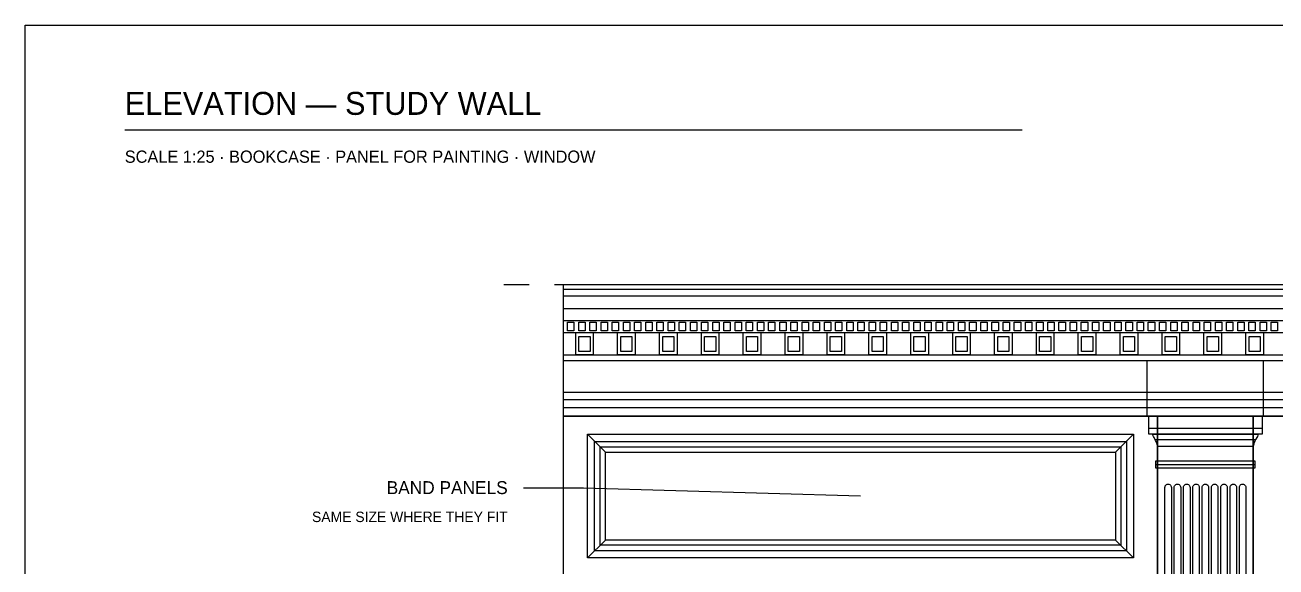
# Model space of a CAD drawing. Header units: inches. Extents: x 0.3 to 16.2, y 0.3 to 11.4.
# Drawn here: x 0.315 to 5.254, y 9.24 to 11.378 of the extents above; entities that cross this region are included whole.
import ezdxf
from ezdxf.enums import TextEntityAlignment as Align

# ---------------------------------------------------------------- set-up
doc = ezdxf.new("R2010")
doc.units = ezdxf.units.IN
doc.header["$LTSCALE"] = 0.009843
doc.header["$MEASUREMENT"] = 0
doc.linetypes.add('DASHED', pattern=[0.6, 0.5, -0.1])
doc.layers.add('GEOMETRY', color=7, linetype='Continuous')
doc.layers.add('TEXT', color=7, linetype='Continuous')

msp = doc.modelspace()

# ---------------------------------------------------------------- linework, layer by layer
at = {"layer": 'GEOMETRY'}
for p, q in [((0.7087, 10.9646), (4.252, 10.9646)), ((2.4409, 10.3354), (9.6016, 10.3354)), ((2.4409, 10.3102), (9.6016, 10.3102)), ((2.4409, 10.2598), (9.6016, 10.2598)), ((2.4409, 10.2126), (9.6016, 10.2126)), ((2.4409, 10.1654), (9.6016, 10.1654)), ((2.4409, 10.0772), (9.6016, 10.0772)), ((2.4409, 10.0551), (9.6016, 10.0551)), ((4.7449, 9.8346), (4.7449, 10.0551)), ((5.2047, 9.8346), (5.2047, 10.0551)), ((2.4409, 9.9291), (9.6016, 9.9291)), ((2.4409, 9.9008), (9.6016, 9.9008)), ((2.4409, 9.8693), (9.6016, 9.8693)), ((4.7512, 9.7874), (5.1984, 9.7874)), ((2.5354, 9.7638), (2.6063, 9.6929)), ((4.6913, 9.7638), (4.6205, 9.6929)), ((4.7764, 9.7433), (5.1732, 9.7433)), ((4.7858, 9.7165), (5.1638, 9.7165)), ((4.7795, 9.6441), (5.1701, 9.6441)), ((2.5354, 9.2756), (2.6063, 9.3465)), ((4.6913, 9.2756), (4.6205, 9.3465))]:
    msp.add_line(p, q, dxfattribs=at)
at = {"layer": 'GEOMETRY', "linetype": 'DASHED'}
msp.add_line((2.2047, 10.3543), (9.8378, 10.3543), dxfattribs=at)
at = {"layer": 'GEOMETRY'}
for points in [[(0.315, 11.378), (16.2205, 11.378), (16.2205, 0.315), (0.315, 0.315), (0.315, 11.378)], [(2.4409, 10.3543), (9.6016, 10.3543), (9.6016, 9.8346), (2.4409, 9.8346), (2.4409, 10.3543)], [(2.4567, 10.2063), (2.4819, 10.2063), (2.4819, 10.1717), (2.4567, 10.1717), (2.4567, 10.2063)], [(2.5008, 10.2063), (2.526, 10.2063), (2.526, 10.1717), (2.5008, 10.1717), (2.5008, 10.2063)], [(2.5449, 10.2063), (2.5701, 10.2063), (2.5701, 10.1717), (2.5449, 10.1717), (2.5449, 10.2063)], [(2.589, 10.2063), (2.6142, 10.2063), (2.6142, 10.1717), (2.589, 10.1717), (2.589, 10.2063)], [(2.6331, 10.2063), (2.6583, 10.2063), (2.6583, 10.1717), (2.6331, 10.1717), (2.6331, 10.2063)], [(2.6772, 10.2063), (2.7024, 10.2063), (2.7024, 10.1717), (2.6772, 10.1717), (2.6772, 10.2063)], [(2.7213, 10.2063), (2.7465, 10.2063), (2.7465, 10.1717), (2.7213, 10.1717), (2.7213, 10.2063)], [(2.7654, 10.2063), (2.7906, 10.2063), (2.7906, 10.1717), (2.7654, 10.1717), (2.7654, 10.2063)], [(2.8094, 10.2063), (2.8346, 10.2063), (2.8346, 10.1717), (2.8094, 10.1717), (2.8094, 10.2063)], [(2.8535, 10.2063), (2.8787, 10.2063), (2.8787, 10.1717), (2.8535, 10.1717), (2.8535, 10.2063)], [(2.8976, 10.2063), (2.9228, 10.2063), (2.9228, 10.1717), (2.8976, 10.1717), (2.8976, 10.2063)], [(2.9417, 10.2063), (2.9669, 10.2063), (2.9669, 10.1717), (2.9417, 10.1717), (2.9417, 10.2063)], [(2.9858, 10.2063), (3.011, 10.2063), (3.011, 10.1717), (2.9858, 10.1717), (2.9858, 10.2063)], [(3.0299, 10.2063), (3.0551, 10.2063), (3.0551, 10.1717), (3.0299, 10.1717), (3.0299, 10.2063)], [(3.074, 10.2063), (3.0992, 10.2063), (3.0992, 10.1717), (3.074, 10.1717), (3.074, 10.2063)], [(3.1181, 10.2063), (3.1433, 10.2063), (3.1433, 10.1717), (3.1181, 10.1717), (3.1181, 10.2063)], [(3.1622, 10.2063), (3.1874, 10.2063), (3.1874, 10.1717), (3.1622, 10.1717), (3.1622, 10.2063)], [(3.2063, 10.2063), (3.2315, 10.2063), (3.2315, 10.1717), (3.2063, 10.1717), (3.2063, 10.2063)], [(3.2504, 10.2063), (3.2756, 10.2063), (3.2756, 10.1717), (3.2504, 10.1717), (3.2504, 10.2063)], [(3.2945, 10.2063), (3.3197, 10.2063), (3.3197, 10.1717), (3.2945, 10.1717), (3.2945, 10.2063)], [(3.3386, 10.2063), (3.3638, 10.2063), (3.3638, 10.1717), (3.3386, 10.1717), (3.3386, 10.2063)], [(3.3827, 10.2063), (3.4079, 10.2063), (3.4079, 10.1717), (3.3827, 10.1717), (3.3827, 10.2063)], [(3.4268, 10.2063), (3.452, 10.2063), (3.452, 10.1717), (3.4268, 10.1717), (3.4268, 10.2063)], [(3.4709, 10.2063), (3.4961, 10.2063), (3.4961, 10.1717), (3.4709, 10.1717), (3.4709, 10.2063)], [(3.515, 10.2063), (3.5402, 10.2063), (3.5402, 10.1717), (3.515, 10.1717), (3.515, 10.2063)], [(3.5591, 10.2063), (3.5843, 10.2063), (3.5843, 10.1717), (3.5591, 10.1717), (3.5591, 10.2063)], [(3.6031, 10.2063), (3.6283, 10.2063), (3.6283, 10.1717), (3.6031, 10.1717), (3.6031, 10.2063)], [(3.6472, 10.2063), (3.6724, 10.2063), (3.6724, 10.1717), (3.6472, 10.1717), (3.6472, 10.2063)], [(3.6913, 10.2063), (3.7165, 10.2063), (3.7165, 10.1717), (3.6913, 10.1717), (3.6913, 10.2063)], [(3.7354, 10.2063), (3.7606, 10.2063), (3.7606, 10.1717), (3.7354, 10.1717), (3.7354, 10.2063)], [(3.7795, 10.2063), (3.8047, 10.2063), (3.8047, 10.1717), (3.7795, 10.1717), (3.7795, 10.2063)], [(3.8236, 10.2063), (3.8488, 10.2063), (3.8488, 10.1717), (3.8236, 10.1717), (3.8236, 10.2063)], [(3.8677, 10.2063), (3.8929, 10.2063), (3.8929, 10.1717), (3.8677, 10.1717), (3.8677, 10.2063)], [(3.9118, 10.2063), (3.937, 10.2063), (3.937, 10.1717), (3.9118, 10.1717), (3.9118, 10.2063)], [(3.9559, 10.2063), (3.9811, 10.2063), (3.9811, 10.1717), (3.9559, 10.1717), (3.9559, 10.2063)], [(4, 10.2063), (4.0252, 10.2063), (4.0252, 10.1717), (4, 10.1717), (4, 10.2063)], [(4.0441, 10.2063), (4.0693, 10.2063), (4.0693, 10.1717), (4.0441, 10.1717), (4.0441, 10.2063)], [(4.0882, 10.2063), (4.1134, 10.2063), (4.1134, 10.1717), (4.0882, 10.1717), (4.0882, 10.2063)], [(4.1323, 10.2063), (4.1575, 10.2063), (4.1575, 10.1717), (4.1323, 10.1717), (4.1323, 10.2063)], [(4.1764, 10.2063), (4.2016, 10.2063), (4.2016, 10.1717), (4.1764, 10.1717), (4.1764, 10.2063)], [(4.2205, 10.2063), (4.2457, 10.2063), (4.2457, 10.1717), (4.2205, 10.1717), (4.2205, 10.2063)], [(4.2646, 10.2063), (4.2898, 10.2063), (4.2898, 10.1717), (4.2646, 10.1717), (4.2646, 10.2063)], [(4.3087, 10.2063), (4.3339, 10.2063), (4.3339, 10.1717), (4.3087, 10.1717), (4.3087, 10.2063)], [(4.3528, 10.2063), (4.378, 10.2063), (4.378, 10.1717), (4.3528, 10.1717), (4.3528, 10.2063)], [(4.3969, 10.2063), (4.422, 10.2063), (4.422, 10.1717), (4.3969, 10.1717), (4.3969, 10.2063)], [(4.4409, 10.2063), (4.4661, 10.2063), (4.4661, 10.1717), (4.4409, 10.1717), (4.4409, 10.2063)], [(4.485, 10.2063), (4.5102, 10.2063), (4.5102, 10.1717), (4.485, 10.1717), (4.485, 10.2063)], [(4.5291, 10.2063), (4.5543, 10.2063), (4.5543, 10.1717), (4.5291, 10.1717), (4.5291, 10.2063)], [(4.5732, 10.2063), (4.5984, 10.2063), (4.5984, 10.1717), (4.5732, 10.1717), (4.5732, 10.2063)], [(4.6173, 10.2063), (4.6425, 10.2063), (4.6425, 10.1717), (4.6173, 10.1717), (4.6173, 10.2063)], [(4.6614, 10.2063), (4.6866, 10.2063), (4.6866, 10.1717), (4.6614, 10.1717), (4.6614, 10.2063)], [(4.7055, 10.2063), (4.7307, 10.2063), (4.7307, 10.1717), (4.7055, 10.1717), (4.7055, 10.2063)], [(4.7496, 10.2063), (4.7748, 10.2063), (4.7748, 10.1717), (4.7496, 10.1717), (4.7496, 10.2063)], [(4.7937, 10.2063), (4.8189, 10.2063), (4.8189, 10.1717), (4.7937, 10.1717), (4.7937, 10.2063)], [(4.8378, 10.2063), (4.863, 10.2063), (4.863, 10.1717), (4.8378, 10.1717), (4.8378, 10.2063)], [(4.8819, 10.2063), (4.9071, 10.2063), (4.9071, 10.1717), (4.8819, 10.1717), (4.8819, 10.2063)], [(4.926, 10.2063), (4.9512, 10.2063), (4.9512, 10.1717), (4.926, 10.1717), (4.926, 10.2063)], [(4.9701, 10.2063), (4.9953, 10.2063), (4.9953, 10.1717), (4.9701, 10.1717), (4.9701, 10.2063)], [(5.0142, 10.2063), (5.0394, 10.2063), (5.0394, 10.1717), (5.0142, 10.1717), (5.0142, 10.2063)], [(5.0583, 10.2063), (5.0835, 10.2063), (5.0835, 10.1717), (5.0583, 10.1717), (5.0583, 10.2063)], [(5.1024, 10.2063), (5.1276, 10.2063), (5.1276, 10.1717), (5.1024, 10.1717), (5.1024, 10.2063)], [(5.1465, 10.2063), (5.1717, 10.2063), (5.1717, 10.1717), (5.1465, 10.1717), (5.1465, 10.2063)], [(5.1906, 10.2063), (5.2157, 10.2063), (5.2157, 10.1717), (5.1906, 10.1717), (5.1906, 10.2063)], [(5.2346, 10.2063), (5.2598, 10.2063), (5.2598, 10.1717), (5.2346, 10.1717), (5.2346, 10.2063)], [(2.489, 10.1654), (2.5583, 10.1654), (2.5583, 10.0772), (2.489, 10.0772), (2.489, 10.1654)], [(2.5016, 10.1496), (2.5457, 10.1496), (2.5457, 10.0898), (2.5016, 10.0898), (2.5016, 10.1496)], [(2.6543, 10.1654), (2.7236, 10.1654), (2.7236, 10.0772), (2.6543, 10.0772), (2.6543, 10.1654)], [(2.6669, 10.1496), (2.711, 10.1496), (2.711, 10.0898), (2.6669, 10.0898), (2.6669, 10.1496)], [(2.8197, 10.1654), (2.889, 10.1654), (2.889, 10.0772), (2.8197, 10.0772), (2.8197, 10.1654)], [(2.8323, 10.1496), (2.8764, 10.1496), (2.8764, 10.0898), (2.8323, 10.0898), (2.8323, 10.1496)], [(2.985, 10.1654), (3.0543, 10.1654), (3.0543, 10.0772), (2.985, 10.0772), (2.985, 10.1654)], [(2.9976, 10.1496), (3.0417, 10.1496), (3.0417, 10.0898), (2.9976, 10.0898), (2.9976, 10.1496)], [(3.1504, 10.1654), (3.2197, 10.1654), (3.2197, 10.0772), (3.1504, 10.0772), (3.1504, 10.1654)], [(3.163, 10.1496), (3.2071, 10.1496), (3.2071, 10.0898), (3.163, 10.0898), (3.163, 10.1496)], [(3.3157, 10.1654), (3.385, 10.1654), (3.385, 10.0772), (3.3157, 10.0772), (3.3157, 10.1654)], [(3.3283, 10.1496), (3.3724, 10.1496), (3.3724, 10.0898), (3.3283, 10.0898), (3.3283, 10.1496)], [(3.4811, 10.1654), (3.5504, 10.1654), (3.5504, 10.0772), (3.4811, 10.0772), (3.4811, 10.1654)], [(3.4937, 10.1496), (3.5378, 10.1496), (3.5378, 10.0898), (3.4937, 10.0898), (3.4937, 10.1496)], [(3.6465, 10.1654), (3.7157, 10.1654), (3.7157, 10.0772), (3.6465, 10.0772), (3.6465, 10.1654)], [(3.6591, 10.1496), (3.7031, 10.1496), (3.7031, 10.0898), (3.6591, 10.0898), (3.6591, 10.1496)], [(3.8118, 10.1654), (3.8811, 10.1654), (3.8811, 10.0772), (3.8118, 10.0772), (3.8118, 10.1654)], [(3.8244, 10.1496), (3.8685, 10.1496), (3.8685, 10.0898), (3.8244, 10.0898), (3.8244, 10.1496)], [(3.9772, 10.1654), (4.0465, 10.1654), (4.0465, 10.0772), (3.9772, 10.0772), (3.9772, 10.1654)], [(3.9898, 10.1496), (4.0339, 10.1496), (4.0339, 10.0898), (3.9898, 10.0898), (3.9898, 10.1496)], [(4.1425, 10.1654), (4.2118, 10.1654), (4.2118, 10.0772), (4.1425, 10.0772), (4.1425, 10.1654)], [(4.1551, 10.1496), (4.1992, 10.1496), (4.1992, 10.0898), (4.1551, 10.0898), (4.1551, 10.1496)], [(4.3079, 10.1654), (4.3772, 10.1654), (4.3772, 10.0772), (4.3079, 10.0772), (4.3079, 10.1654)], [(4.3205, 10.1496), (4.3646, 10.1496), (4.3646, 10.0898), (4.3205, 10.0898), (4.3205, 10.1496)], [(4.4732, 10.1654), (4.5425, 10.1654), (4.5425, 10.0772), (4.4732, 10.0772), (4.4732, 10.1654)], [(4.4858, 10.1496), (4.5299, 10.1496), (4.5299, 10.0898), (4.4858, 10.0898), (4.4858, 10.1496)], [(4.6386, 10.1654), (4.7079, 10.1654), (4.7079, 10.0772), (4.6386, 10.0772), (4.6386, 10.1654)], [(4.6512, 10.1496), (4.6953, 10.1496), (4.6953, 10.0898), (4.6512, 10.0898), (4.6512, 10.1496)], [(4.8039, 10.1654), (4.8732, 10.1654), (4.8732, 10.0772), (4.8039, 10.0772), (4.8039, 10.1654)], [(4.8165, 10.1496), (4.8606, 10.1496), (4.8606, 10.0898), (4.8165, 10.0898), (4.8165, 10.1496)], [(4.9693, 10.1654), (5.0386, 10.1654), (5.0386, 10.0772), (4.9693, 10.0772), (4.9693, 10.1654)], [(4.9819, 10.1496), (5.026, 10.1496), (5.026, 10.0898), (4.9819, 10.0898), (4.9819, 10.1496)], [(5.1346, 10.1654), (5.2039, 10.1654), (5.2039, 10.0772), (5.1346, 10.0772), (5.1346, 10.1654)], [(5.1472, 10.1496), (5.1913, 10.1496), (5.1913, 10.0898), (5.1472, 10.0898), (5.1472, 10.1496)], [(2.4409, 9.8346), (4.7858, 9.8346), (4.7858, 7.074), (2.4409, 7.074), (2.4409, 9.8346)], [(4.7512, 9.8346), (5.1984, 9.8346), (5.1984, 9.7638), (4.7512, 9.7638), (4.7512, 9.8346)], [(4.7858, 9.8346), (5.1638, 9.8346), (5.1638, 7.074), (4.7858, 7.074), (4.7858, 9.8346)], [(5.1638, 9.8346), (7.1937, 9.8346), (7.1937, 7.074), (5.1638, 7.074), (5.1638, 9.8346)], [(2.5354, 9.7638), (4.6913, 9.7638), (4.6913, 9.2756), (2.5354, 9.2756), (2.5354, 9.7638)], [(2.5638, 9.7354), (4.663, 9.7354), (4.663, 9.3039), (2.5638, 9.3039), (2.5638, 9.7354)], [(4.7669, 9.7638), (5.1827, 9.7638)], [(2.5858, 9.7134), (4.6409, 9.7134), (4.6409, 9.326), (2.5858, 9.326), (2.5858, 9.7134)], [(2.6063, 9.6929), (4.6205, 9.6929), (4.6205, 9.3465), (2.6063, 9.3465), (2.6063, 9.6929)], [(4.7795, 9.6583), (5.1701, 9.6583), (5.1701, 9.6299), (4.7795, 9.6299), (4.7795, 9.6583)], [(3.6134, 9.5197), (2.5197, 9.5512), (2.2835, 9.5512)], [(4.815, 7.2522), (4.815, 9.5541)], [(4.8278, 9.5669), (4.8278, 9.5669)], [(4.8407, 9.5541), (4.8407, 7.2522)], [(4.8517, 7.2522), (4.8517, 9.5541)], [(4.8646, 9.5669), (4.8646, 9.5669)], [(4.8774, 9.5541), (4.8774, 7.2522)], [(4.8885, 7.2522), (4.8885, 9.5541)], [(4.9013, 9.5669), (4.9013, 9.5669)], [(4.9142, 9.5541), (4.9142, 7.2522)], [(4.9252, 7.2522), (4.9252, 9.5541)], [(4.9381, 9.5669), (4.9381, 9.5669)], [(4.9509, 9.5541), (4.9509, 7.2522)], [(4.9619, 7.2522), (4.9619, 9.5541)], [(4.9748, 9.5669), (4.9748, 9.5669)], [(4.9877, 9.5541), (4.9877, 7.2522)], [(4.9987, 7.2522), (4.9987, 9.5541)], [(5.0116, 9.5669), (5.0116, 9.5669)], [(5.0244, 9.5541), (5.0244, 7.2522)], [(5.0354, 7.2522), (5.0354, 9.5541)], [(5.0483, 9.5669), (5.0483, 9.5669)], [(5.0611, 9.5541), (5.0611, 7.2522)], [(5.0722, 7.2522), (5.0722, 9.5541)], [(5.085, 9.5669), (5.085, 9.5669)], [(5.0979, 9.5541), (5.0979, 7.2522)], [(5.1089, 7.2522), (5.1089, 9.5541)], [(5.1218, 9.5669), (5.1218, 9.5669)], [(5.1346, 9.5541), (5.1346, 7.2522)]]:
    msp.add_lwpolyline(points, dxfattribs=at)
for points in [[(4.7858, 9.7165), (4.7827, 9.7402), (4.7669, 9.7528), (4.7669, 9.7638)], [(5.1827, 9.7638), (5.1827, 9.7528), (5.1669, 9.7402), (5.1638, 9.7165)]]:
    msp.add_open_spline(points, degree=3, dxfattribs=at)
for points in [[(4.815, 9.5541), (4.815, 9.5563), (4.8156, 9.5585), (4.8167, 9.5605), (4.8178, 9.5625), (4.8194, 9.5641), (4.8214, 9.5652), (4.8233, 9.5663), (4.8256, 9.5669), (4.8278, 9.5669)], [(4.8278, 9.5669), (4.8301, 9.5669), (4.8323, 9.5663), (4.8342, 9.5652), (4.8362, 9.5641), (4.8378, 9.5625), (4.839, 9.5605), (4.8401, 9.5585), (4.8407, 9.5563), (4.8407, 9.5541)], [(4.8517, 9.5541), (4.8517, 9.5563), (4.8523, 9.5585), (4.8534, 9.5605), (4.8546, 9.5625), (4.8562, 9.5641), (4.8581, 9.5652), (4.8601, 9.5663), (4.8623, 9.5669), (4.8646, 9.5669)], [(4.8646, 9.5669), (4.8668, 9.5669), (4.869, 9.5663), (4.871, 9.5652), (4.8729, 9.5641), (4.8746, 9.5625), (4.8757, 9.5605), (4.8768, 9.5585), (4.8774, 9.5563), (4.8774, 9.5541)], [(4.8885, 9.5541), (4.8885, 9.5563), (4.8891, 9.5585), (4.8902, 9.5605), (4.8913, 9.5625), (4.8929, 9.5641), (4.8949, 9.5652), (4.8968, 9.5663), (4.8991, 9.5669), (4.9013, 9.5669)], [(4.9013, 9.5669), (4.9036, 9.5669), (4.9058, 9.5663), (4.9077, 9.5652), (4.9097, 9.5641), (4.9113, 9.5625), (4.9125, 9.5605), (4.9136, 9.5585), (4.9142, 9.5563), (4.9142, 9.5541)], [(4.9252, 9.5541), (4.9252, 9.5563), (4.9258, 9.5585), (4.9269, 9.5605), (4.928, 9.5625), (4.9297, 9.5641), (4.9316, 9.5652), (4.9336, 9.5663), (4.9358, 9.5669), (4.9381, 9.5669)], [(4.9381, 9.5669), (4.9403, 9.5669), (4.9425, 9.5663), (4.9445, 9.5652), (4.9464, 9.5641), (4.9481, 9.5625), (4.9492, 9.5605), (4.9503, 9.5585), (4.9509, 9.5563), (4.9509, 9.5541)], [(4.9619, 9.5541), (4.9619, 9.5563), (4.9625, 9.5585), (4.9637, 9.5605), (4.9648, 9.5625), (4.9664, 9.5641), (4.9684, 9.5652), (4.9703, 9.5663), (4.9725, 9.5669), (4.9748, 9.5669)], [(4.9748, 9.5669), (4.9771, 9.5669), (4.9793, 9.5663), (4.9812, 9.5652), (4.9832, 9.5641), (4.9848, 9.5625), (4.9859, 9.5605), (4.9871, 9.5585), (4.9877, 9.5563), (4.9877, 9.5541)], [(4.9987, 9.5541), (4.9987, 9.5563), (4.9993, 9.5585), (5.0004, 9.5605), (5.0015, 9.5625), (5.0032, 9.5641), (5.0051, 9.5652), (5.0071, 9.5663), (5.0093, 9.5669), (5.0116, 9.5669)], [(5.0116, 9.5669), (5.0138, 9.5669), (5.016, 9.5663), (5.018, 9.5652), (5.0199, 9.5641), (5.0216, 9.5625), (5.0227, 9.5605), (5.0238, 9.5585), (5.0244, 9.5563), (5.0244, 9.5541)], [(5.0354, 9.5541), (5.0354, 9.5563), (5.036, 9.5585), (5.0372, 9.5605), (5.0383, 9.5625), (5.0399, 9.5641), (5.0419, 9.5652), (5.0438, 9.5663), (5.046, 9.5669), (5.0483, 9.5669)], [(5.0483, 9.5669), (5.0505, 9.5669), (5.0528, 9.5663), (5.0547, 9.5652), (5.0567, 9.5641), (5.0583, 9.5625), (5.0594, 9.5605), (5.0606, 9.5585), (5.0611, 9.5563), (5.0611, 9.5541)], [(5.0722, 9.5541), (5.0722, 9.5563), (5.0728, 9.5585), (5.0739, 9.5605), (5.075, 9.5625), (5.0766, 9.5641), (5.0786, 9.5652), (5.0806, 9.5663), (5.0828, 9.5669), (5.085, 9.5669)], [(5.085, 9.5669), (5.0873, 9.5669), (5.0895, 9.5663), (5.0915, 9.5652), (5.0934, 9.5641), (5.095, 9.5625), (5.0962, 9.5605), (5.0973, 9.5585), (5.0979, 9.5563), (5.0979, 9.5541)], [(5.1089, 9.5541), (5.1089, 9.5563), (5.1095, 9.5585), (5.1107, 9.5605), (5.1118, 9.5625), (5.1134, 9.5641), (5.1154, 9.5652), (5.1173, 9.5663), (5.1195, 9.5669), (5.1218, 9.5669)], [(5.1218, 9.5669), (5.124, 9.5669), (5.1263, 9.5663), (5.1282, 9.5652), (5.1302, 9.5641), (5.1318, 9.5625), (5.1329, 9.5605), (5.1341, 9.5585), (5.1346, 9.5563), (5.1346, 9.5541)]]:
    msp.add_open_spline(points, degree=3, knots=[0, 0, 0, 0, 1, 1, 1, 2, 2, 2, 3, 3, 3, 3], dxfattribs=at)

# ---------------------------------------------------------------- texts
at = {"layer": 'TEXT'}
for s, height, p in [('ELEVATION — STUDY WALL', 0.090709, (0.7087, 11.0236)), ('SCALE 1:25 · BOOKCASE · PANEL FOR PAINTING · WINDOW', 0.048189, (0.7087, 10.8346))]:
    msp.add_text(s, height=height, dxfattribs=at).set_placement(p)
for s, height, p in [('BAND PANELS', 0.051024, (2.2205, 9.5276)), ('SAME SIZE WHERE THEY FIT', 0.041102, (2.2205, 9.4173))]:
    msp.add_text(s, height=height, dxfattribs=at).set_placement(p, align=Align.RIGHT)

doc.saveas('drawing.dxf')
